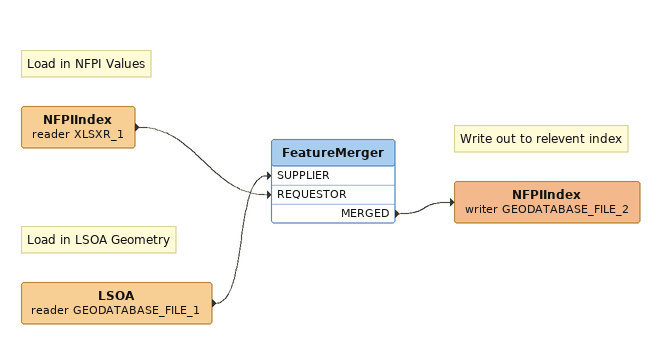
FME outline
Note: Load in NFPI Values
NFPIIndex (reader XLSXR_1)
    -> FeatureMerger [REQUESTOR]
Note: Load in LSOA Geometry
LSOA (reader GEODATABASE_FILE_1)
    -> FeatureMerger [SUPPLIER]
FeatureMerger
    MERGED -> NFPIIndex (writer GEODATABASE_FILE_2)
Note: Write out to relevent index
NFPIIndex (writer GEODATABASE_FILE_2)
